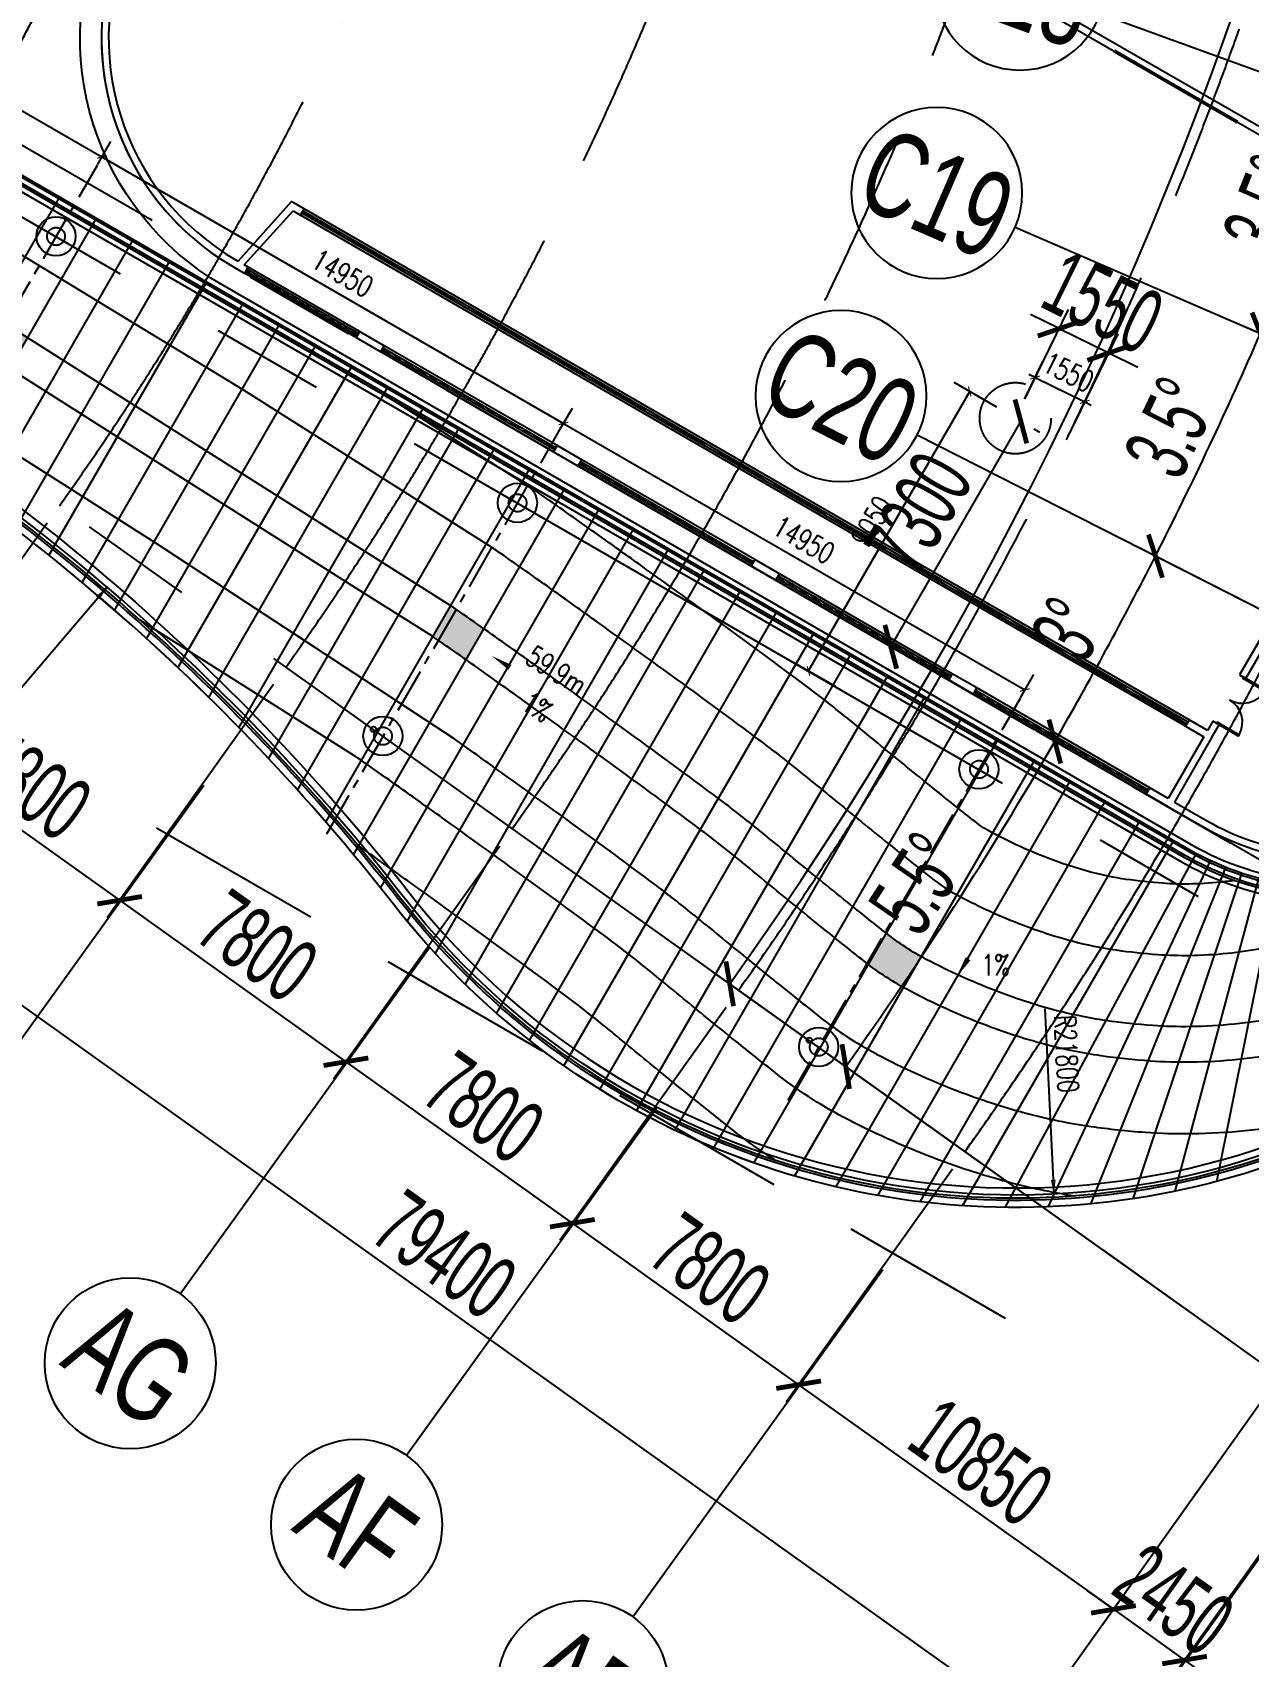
# Model space of a CAD drawing. Extents: x 36903891 to 38126251, y 2073392 to 2924740.
# Drawn here: x 37180331 to 37214450, y 2204471 to 2250024 of the extents above; entities that cross this region are included whole.
import ezdxf
from ezdxf.enums import TextEntityAlignment as Align
from ezdxf.xclip import XClip

# ---------------------------------------------------------------- set-up
doc = ezdxf.new("R2010")
doc.units = 0
doc.header["$LTSCALE"] = 1000
doc.header["$XCLIPFRAME"] = 0
for name, pattern in [('CENTER', [2, 1.25, -0.25, 0.25, -0.25]), ('CENTER2', [28.575, 19.05, -3.175, 3.175, -3.175]), ('DASH', [0.35, 0.25, -0.1]), ('HIDDEN', [0.375, 0.25, -0.125])]:
    doc.linetypes.add(name, pattern=pattern)
doc.layers.get('0').update_dxf_attribs({"color": 8})
doc.layers.get('Defpoints').update_dxf_attribs({"color": 8})
for name, color, linetype in [('#幕墙线-平面', 8, 'Continuous'), ('#标注', 8, 'Continuous'), ('#虚线', 8, 'HIDDEN'), ('#轴线', 8, 'CENTER2'), ('1-WIN-1', 8, 'Continuous'), ('A-AL-E', 8, 'Continuous'), ('A-COLS-PLAN-C', 8, 'DASH'), ('A-DETL-ALUM', 8, 'Continuous'), ('A-DIMS', 8, 'Continuous'), ('A-DIMS-SYMB', 8, 'Continuous'), ('A-FLOR', 8, 'Continuous'), ('A-GRID', 8, 'CENTER'), ('A-NOTE', 8, 'Continuous'), ('A-STRS-HRAL', 8, 'Continuous'), ('DIM', 8, 'Continuous'), ('周边建筑', 8, 'Continuous'), ('建-填充', 8, 'Continuous'), ('水-雨水-压力流-标识', 8, 'Continuous')]:
    doc.layers.add(name, color=color, linetype=linetype)
doc.styles.add('#文字', font='jrs.shx', dxfattribs={"width": 0.7, "bigfont": 'hztxt.shx'})
doc.styles.add('_TCH_DIM', font='SIMPLEX', dxfattribs={"bigfont": 'GBCBIG'})
doc.styles.add('_TCH_DIM_T3', font='SIMPLEX', dxfattribs={"width": 0.705882, "bigfont": 'GBCBIG'})
doc.styles.add('JHZX', font='jrs.shx', dxfattribs={"width": 0.6, "bigfont": 'jhz.shx'})
doc.dimstyles.new('_TCH_ARCH&&200', dxfattribs={"dimtxt": 595, "dimasz": 200, "dimexe": 500, "dimexo": 600, "dimgap": 252.5, "dimtad": 1, "dimdec": 0, "dimzin": 0, "dimdsep": 46, "dimtxsty": '_TCH_DIM_T3', "dimblk": 'ARCHTICK', "dimcen": 0.09, "dimclrt": 4, "dimazin": 2, "dimtfac": 1, "dimtdec": 0, "dimtix": 1, "dimtmove": 2, "dimatfit": 3, "dimfxl": 200, "dimtolj": 1, "dimtzin": 0, "dimarcsym": 0})
doc.dimstyles.new('JZBZ-600', dxfattribs={"dimscale": 600, "dimtxt": 3, "dimasz": 1.5, "dimexe": 1, "dimexo": 1, "dimgap": 0.5, "dimtad": 1, "dimdec": 0, "dimdsep": 46, "dimtxsty": 'JHZX', "dimblk1": 'ARCHTICK', "dimblk2": 'ARCHTICK', "dimsah": 1, "dimcen": 0, "dimclrd": 1, "dimclre": 1, "dimclrt": 2, "dimadec": 1, "dimazin": 2, "dimtfac": 1, "dimtdec": 0, "dimtix": 1, "dimtmove": 0, "dimatfit": 3, "dimfxl": 1, "dimtolj": 1, "dimlwd": -1, "dimlwe": -1, "dimarcsym": 1})

# ---------------------------------------------------------------- blocks, each defined once
blk = doc.blocks.new('_ARCHTICK')
at = {"color": 0, "linetype": 'ByBlock', "const_width": 0.15}
blk.add_lwpolyline([(-0.5, -0.5), (0.5, 0.5)], dxfattribs=at)
blk = doc.blocks.new('*D105')
at = {"layer": '#标注', "transparency": 16777216}
for p, q in [((36873853, 2864816), (36877503, 2871138)), ((36877868, 2870928), (36878023, 2870838)), ((36874218, 2864606), (36874373, 2864516))]:
    blk.add_line(p, q, dxfattribs=at)
at = {"layer": 'Defpoints', "color": 0, "transparency": 16777216}
for p in [(36877348, 2871228), (36877503, 2871138), (36873698, 2864906)]:
    blk.add_point(p, dxfattribs=at)
at = {"layer": '#标注', "transparency": 16777216, "xscale": 900, "yscale": 900, "zscale": 900}
for p, rotation in [((36877503, 2871138), 60.00000000001737), ((36873853, 2864816), 240.0000000000174)]:
    blk.add_blockref('_ARCHTICK', p, dxfattribs=dict(at, rotation=rotation))
at = {"layer": '#标注', "transparency": 16777216, "insert": (36874639, 2868577), "char_height": 1800, "attachment_point": 5, "rotation": 60, "style": 'JHZX'}
blk.add_mtext('\\A1;7300', dxfattribs=at)
blk = doc.blocks.new('*D106')
at = {"layer": '#标注', "transparency": 16777216}
for p, q in [((36877612, 2871767), (36878844, 2874279)), ((36878580, 2873740), (36877772, 2874136)), ((36878580, 2873740), (36879972, 2873058)), ((36879004, 2871084), (36880236, 2873597)), ((36879972, 2873058), (36880780, 2872662))]:
    blk.add_line(p, q, dxfattribs=at)
at = {"layer": 'Defpoints', "color": 0, "transparency": 16777216}
for p in [(36879972, 2873058), (36877348, 2871228), (36878740, 2870546)]:
    blk.add_point(p, dxfattribs=at)
at = {"layer": '#标注', "transparency": 16777216, "xscale": 900, "yscale": 900, "zscale": 900}
for p, rotation in [((36878580, 2873740), 333.8847315095654), ((36879972, 2873058), 153.8847315095654)]:
    blk.add_blockref('_ARCHTICK', p, dxfattribs=dict(at, rotation=rotation))
at = {"layer": '#标注', "transparency": 16777216, "insert": (36879804, 2874477), "char_height": 1800, "attachment_point": 5, "rotation": 333.8847, "style": 'JHZX'}
blk.add_mtext('\\A1;1550', dxfattribs=at)
blk = doc.blocks.new('*D108')
at = {"layer": '#标注', "transparency": 16777216}
for p, q in [((36886411, 2842445), (36881747, 2835907)), ((36893249, 2837567), (36888586, 2831029)), ((36882095, 2836395), (36888934, 2831517))]:
    blk.add_line(p, q, dxfattribs=at)
at = {"layer": 'Defpoints', "color": 0, "transparency": 16777216}
for p in [(36886759, 2842934), (36893598, 2838056), (36888934, 2831517)]:
    blk.add_point(p, dxfattribs=at)
at = {"layer": '#标注', "transparency": 16777216, "xscale": 900, "yscale": 900, "zscale": 900}
for p, rotation in [((36882095, 2836395), 144.5000000000023), ((36888934, 2831517), 324.5000000000023)]:
    blk.add_blockref('_ARCHTICK', p, dxfattribs=dict(at, rotation=rotation))
at = {"layer": '#标注', "transparency": 16777216, "insert": (36886211, 2834933), "char_height": 1800, "attachment_point": 5, "rotation": 324.5, "style": 'JHZX'}
blk.add_mtext('\\A1;8400', dxfattribs=at)
blk = doc.blocks.new('*D109')
at = {"layer": '#标注', "transparency": 16777216}
for p, q in [((36888761, 2856209), (36877936, 2862459)), ((36882278, 2846131), (36872102, 2853390))]:
    blk.add_line(p, q, dxfattribs=at)
blk.add_arc((36780603, 2918661), 112993, 324.49751, 329.99686, dxfattribs=at)
at = {"layer": 'Defpoints', "color": 0, "transparency": 16777216}
for p in [(36780603, 2918661), (36874642, 2856018), (36889281, 2855909), (36882766, 2845783)]:
    blk.add_point(p, dxfattribs=at)
at = {"layer": '#标注', "transparency": 16777216, "xscale": 900, "yscale": 900, "zscale": 900}
for p, rotation in [((36878456, 2862159), 59.99686360392685), ((36872590, 2853042), 234.497513913672)]:
    blk.add_blockref('_ARCHTICK', p, dxfattribs=dict(at, rotation=rotation))
at = {"layer": '#标注', "transparency": 16777216, "insert": (36874623, 2858179), "char_height": 1800, "attachment_point": 5, "rotation": 57.2472, "style": 'JHZX'}
blk.add_mtext('\\A1;5.5°', dxfattribs=at)
blk = doc.blocks.new('*D110')
at = {"layer": '#标注', "transparency": 16777216}
for p, q in [((36891882, 2861956), (36880745, 2867632)), ((36888761, 2856209), (36877936, 2862459))]:
    blk.add_line(p, q, dxfattribs=at)
blk.add_arc((36780603, 2918661), 112993, 329.99686, 332.99763, dxfattribs=at)
at = {"layer": 'Defpoints', "color": 0, "transparency": 16777216}
for p in [(36780603, 2918661), (36879427, 2863876), (36892417, 2861684), (36889281, 2855909)]:
    blk.add_point(p, dxfattribs=at)
at = {"layer": '#标注', "transparency": 16777216, "xscale": 900, "yscale": 900, "zscale": 900}
for p, rotation in [((36881279, 2867359), 62.99762942728093), ((36878456, 2862159), 239.9968636039249)]:
    blk.add_blockref('_ARCHTICK', p, dxfattribs=dict(at, rotation=rotation))
at = {"layer": '#标注', "transparency": 16777216, "insert": (36878847, 2865314), "char_height": 1800, "attachment_point": 5, "rotation": 61.4972, "style": 'JHZX'}
blk.add_mtext('\\A1;3°', dxfattribs=at)
blk = doc.blocks.new('*D111')
at = {"layer": '#标注', "transparency": 16777216}
for p, q in [((36895136, 2868856), (36883673, 2873841)), ((36891882, 2861956), (36880745, 2867632))]:
    blk.add_line(p, q, dxfattribs=at)
blk.add_arc((36780603, 2918661), 112993, 332.99763, 336.49769, dxfattribs=at)
at = {"layer": 'Defpoints', "color": 0, "transparency": 16777216}
for p in [(36780603, 2918661), (36882303, 2869420), (36895686, 2868616), (36892417, 2861684)]:
    blk.add_point(p, dxfattribs=at)
at = {"layer": '#标注', "transparency": 16777216, "xscale": 900, "yscale": 900, "zscale": 900}
for p, rotation in [((36884223, 2873601), 66.49769231379123), ((36881279, 2867359), 242.9976294272796)]:
    blk.add_blockref('_ARCHTICK', p, dxfattribs=dict(at, rotation=rotation))
at = {"layer": '#标注', "transparency": 16777216, "insert": (36881714, 2870970), "char_height": 1800, "attachment_point": 5, "rotation": 64.7477, "style": 'JHZX'}
blk.add_mtext('\\A1;3.5°', dxfattribs=at)
blk = doc.blocks.new('*D112')
at = {"layer": '#标注', "transparency": 16777216}
for p, q in [((36897963, 2875941), (36886217, 2880217)), ((36895136, 2868856), (36883673, 2873841))]:
    blk.add_line(p, q, dxfattribs=at)
blk.add_arc((36780603, 2918661), 112993, 336.49769, 339.99776, dxfattribs=at)
at = {"layer": 'Defpoints', "color": 0, "transparency": 16777216}
for p in [(36780603, 2918661), (36885119, 2875720), (36898527, 2875736), (36895686, 2868616)]:
    blk.add_point(p, dxfattribs=at)
at = {"layer": '#标注', "transparency": 16777216, "xscale": 900, "yscale": 900, "zscale": 900}
for p, rotation in [((36886781, 2880011), 69.99776380941576), ((36884223, 2873601), 246.49769231381)]:
    blk.add_blockref('_ARCHTICK', p, dxfattribs=dict(at, rotation=rotation))
at = {"layer": '#标注', "transparency": 16777216, "insert": (36884437, 2877231), "char_height": 1800, "attachment_point": 5, "rotation": 68.2477, "style": 'JHZX'}
blk.add_mtext('\\A1;3.5°', dxfattribs=at)
blk = doc.blocks.new('*D213')
at = {"layer": '#标注', "transparency": 16777216}
for p, q in [((36834959, 2879145), (36827972, 2869351)), ((36828320, 2869839), (36892961, 2823731)), ((36899599, 2833038), (36892613, 2823243))]:
    blk.add_line(p, q, dxfattribs=at)
at = {"layer": 'Defpoints', "color": 0, "transparency": 16777216}
for p in [(36835307, 2879634), (36899948, 2833526), (36892961, 2823731)]:
    blk.add_point(p, dxfattribs=at)
at = {"layer": '#标注', "transparency": 16777216, "xscale": 900, "yscale": 900, "zscale": 900}
for p, rotation in [((36828320, 2869839), 144.5), ((36892961, 2823731), 324.4999999999999)]:
    blk.add_blockref('_ARCHTICK', p, dxfattribs=dict(at, rotation=rotation))
at = {"layer": '#标注', "transparency": 16777216, "insert": (36861338, 2847762), "char_height": 1800, "attachment_point": 5, "rotation": 324.5, "style": 'JHZX'}
blk.add_mtext('\\A1;79400', dxfattribs=at)
blk = doc.blocks.new('*D157')
at = {"layer": '#标注', "transparency": 16777216}
for p, q in [((36884416, 2843868), (36879752, 2837329)), ((36886411, 2842445), (36881747, 2835907)), ((36880101, 2837818), (36879368, 2838340)), ((36880101, 2837818), (36882095, 2836395)), ((36882095, 2836395), (36882828, 2835872))]:
    blk.add_line(p, q, dxfattribs=at)
at = {"layer": 'Defpoints', "color": 0, "transparency": 16777216}
for p in [(36884765, 2844356), (36886759, 2842934), (36882095, 2836395)]:
    blk.add_point(p, dxfattribs=at)
at = {"layer": '#标注', "transparency": 16777216, "xscale": 900, "yscale": 900, "zscale": 900}
for p, rotation in [((36880101, 2837818), 324.4999999999895), ((36882095, 2836395), 144.4999999999895)]:
    blk.add_blockref('_ARCHTICK', p, dxfattribs=dict(at, rotation=rotation))
at = {"layer": '#标注', "transparency": 16777216, "insert": (36881795, 2838083), "char_height": 1800, "attachment_point": 5, "rotation": 324.5, "style": 'JHZX'}
blk.add_mtext('\\A1;2450', dxfattribs=at)
blk = doc.blocks.new('*D158')
at = {"layer": '#标注', "transparency": 16777216}
for p, q in [((36875583, 2850168), (36870919, 2843630)), ((36871268, 2844118), (36880101, 2837818)), ((36884416, 2843868), (36879752, 2837329))]:
    blk.add_line(p, q, dxfattribs=at)
at = {"layer": 'Defpoints', "color": 0, "transparency": 16777216}
for p in [(36875931, 2850657), (36884765, 2844356), (36880101, 2837818)]:
    blk.add_point(p, dxfattribs=at)
at = {"layer": '#标注', "transparency": 16777216, "xscale": 900, "yscale": 900, "zscale": 900}
for p, rotation in [((36871268, 2844118), 144.5000000000014), ((36880101, 2837818), 324.5000000000014)]:
    blk.add_blockref('_ARCHTICK', p, dxfattribs=dict(at, rotation=rotation))
at = {"layer": '#标注', "transparency": 16777216, "insert": (36876381, 2841945), "char_height": 1800, "attachment_point": 5, "rotation": 324.5, "style": 'JHZX'}
blk.add_mtext('\\A1;10850', dxfattribs=at)
blk = doc.blocks.new('*D159')
at = {"layer": '#标注', "transparency": 16777216}
for p, q in [((36869233, 2854698), (36864569, 2848159)), ((36875583, 2850168), (36870919, 2843630)), ((36864918, 2848648), (36871268, 2844118))]:
    blk.add_line(p, q, dxfattribs=at)
at = {"layer": 'Defpoints', "color": 0, "transparency": 16777216}
for p in [(36869581, 2855186), (36875931, 2850657), (36871268, 2844118)]:
    blk.add_point(p, dxfattribs=at)
at = {"layer": '#标注', "transparency": 16777216, "xscale": 900, "yscale": 900, "zscale": 900}
for p, rotation in [((36864918, 2848648), 144.5000000000036), ((36871268, 2844118), 324.5000000000036)]:
    blk.add_blockref('_ARCHTICK', p, dxfattribs=dict(at, rotation=rotation))
at = {"layer": '#标注', "transparency": 16777216, "insert": (36868789, 2847360), "char_height": 1800, "attachment_point": 5, "rotation": 324.5, "style": 'JHZX'}
blk.add_mtext('\\A1;7800', dxfattribs=at)
blk = doc.blocks.new('*D160')
at = {"layer": '#标注', "transparency": 16777216}
for p, q in [((36862883, 2859227), (36858219, 2852689)), ((36869233, 2854698), (36864569, 2848159)), ((36858567, 2853177), (36864918, 2848648))]:
    blk.add_line(p, q, dxfattribs=at)
at = {"layer": 'Defpoints', "color": 0, "transparency": 16777216}
for p in [(36863231, 2859716), (36869581, 2855186), (36864918, 2848648)]:
    blk.add_point(p, dxfattribs=at)
at = {"layer": '#标注', "transparency": 16777216, "xscale": 900, "yscale": 900, "zscale": 900}
for p, rotation in [((36858567, 2853177), 144.5000000000003), ((36864918, 2848648), 324.5000000000003)]:
    blk.add_blockref('_ARCHTICK', p, dxfattribs=dict(at, rotation=rotation))
at = {"layer": '#标注', "transparency": 16777216, "insert": (36862439, 2851890), "char_height": 1800, "attachment_point": 5, "rotation": 324.5, "style": 'JHZX'}
blk.add_mtext('\\A1;7800', dxfattribs=at)
blk = doc.blocks.new('*D161')
at = {"layer": '#标注', "transparency": 16777216}
for p, q in [((36856533, 2863757), (36851869, 2857218)), ((36862883, 2859227), (36858219, 2852689)), ((36852217, 2857707), (36858567, 2853177))]:
    blk.add_line(p, q, dxfattribs=at)
at = {"layer": 'Defpoints', "color": 0, "transparency": 16777216}
for p in [(36856881, 2864245), (36863231, 2859716), (36858567, 2853177)]:
    blk.add_point(p, dxfattribs=at)
at = {"layer": '#标注', "transparency": 16777216, "xscale": 900, "yscale": 900, "zscale": 900}
for p, rotation in [((36852217, 2857707), 144.5000000000036), ((36858567, 2853177), 324.5000000000036)]:
    blk.add_blockref('_ARCHTICK', p, dxfattribs=dict(at, rotation=rotation))
at = {"layer": '#标注', "transparency": 16777216, "insert": (36856089, 2856419), "char_height": 1800, "attachment_point": 5, "rotation": 324.5, "style": 'JHZX'}
blk.add_mtext('\\A1;7800', dxfattribs=at)
blk = doc.blocks.new('*D162')
at = {"layer": '#标注', "transparency": 16777216}
for p, q in [((36850183, 2868286), (36845519, 2861748)), ((36856533, 2863757), (36851869, 2857218)), ((36845867, 2862236), (36852217, 2857707))]:
    blk.add_line(p, q, dxfattribs=at)
at = {"layer": 'Defpoints', "color": 0, "transparency": 16777216}
for p in [(36850531, 2868775), (36856881, 2864245), (36852217, 2857707)]:
    blk.add_point(p, dxfattribs=at)
at = {"layer": '#标注', "transparency": 16777216, "xscale": 900, "yscale": 900, "zscale": 900}
for p, rotation in [((36845867, 2862236), 144.4999999999964), ((36852217, 2857707), 324.4999999999964)]:
    blk.add_blockref('_ARCHTICK', p, dxfattribs=dict(at, rotation=rotation))
at = {"layer": '#标注', "transparency": 16777216, "insert": (36849739, 2860949), "char_height": 1800, "attachment_point": 5, "rotation": 324.5, "style": 'JHZX'}
blk.add_mtext('\\A1;7800', dxfattribs=at)
blk = doc.blocks.new('*D163')
at = {"layer": '#标注', "transparency": 16777216}
for p, q in [((36843833, 2872816), (36839169, 2866277)), ((36850183, 2868286), (36845519, 2861748)), ((36839517, 2866766), (36845867, 2862236))]:
    blk.add_line(p, q, dxfattribs=at)
at = {"layer": 'Defpoints', "color": 0, "transparency": 16777216}
for p in [(36844181, 2873304), (36850531, 2868775), (36845867, 2862236)]:
    blk.add_point(p, dxfattribs=at)
at = {"layer": '#标注', "transparency": 16777216, "xscale": 900, "yscale": 900, "zscale": 900}
for p, rotation in [((36839517, 2866766), 144.4999999999908), ((36845867, 2862236), 324.4999999999908)]:
    blk.add_blockref('_ARCHTICK', p, dxfattribs=dict(at, rotation=rotation))
at = {"layer": '#标注', "transparency": 16777216, "insert": (36843389, 2865478), "char_height": 1800, "attachment_point": 5, "rotation": 324.5, "style": 'JHZX'}
blk.add_mtext('\\A1;7800', dxfattribs=at)
blk = doc.blocks.new('*D200')
at = {"layer": '#标注', "transparency": 16777216}
for p, q in [((36874862, 3000599), (36862409, 2989774)), ((36882278, 2846131), (36868846, 2855713))]:
    blk.add_line(p, q, dxfattribs=at)
blk.add_arc((36780603, 2918661), 108993, 324.49751, 41, dxfattribs=at)
at = {"layer": 'Defpoints', "color": 0, "transparency": 16777216}
for p in [(36875315, 3000993), (36780603, 2918661), (36887941, 2899732), (36882766, 2845783)]:
    blk.add_point(p, dxfattribs=at)
at = {"layer": '#标注', "transparency": 16777216, "xscale": 900, "yscale": 900, "zscale": 900}
for p, rotation in [((36862862, 2990168), 130.9999999999905), ((36869334, 2855365), 234.4975139136623)]:
    blk.add_blockref('_ARCHTICK', p, dxfattribs=dict(at, rotation=rotation))
at = {"layer": '#标注', "transparency": 16777216, "insert": (36890670, 2923946), "char_height": 1800, "attachment_point": 5, "rotation": 272.7488, "style": 'JHZX'}
blk.add_mtext('\\A1;76.5°', dxfattribs=at)
blk = doc.blocks.new('*U49')
blk.add_line((20, 0), (0, 0))
blk.add_circle((24, 0), 4)
at = {"style": 'JHZX', "width": 0.75}
blk.add_attdef('AXES', text='', height=4, dxfattribs=at).set_placement((24, 0), align=Align.MIDDLE_CENTER)
blk = doc.blocks.new('*U51')
blk.add_line((0, -20), (0, 0))
blk.add_circle((0, -24), 4)
at = {"style": 'JHZX', "width": 0.75}
blk.add_attdef('AXES', text='', height=4, dxfattribs=at).set_placement((0, -24), align=Align.MIDDLE_CENTER)
blk = doc.blocks.new('DOTE-11')
at = {"layer": '#虚线', "ltscale": 20}
blk.add_line((36853249, 2859738), (36877865, 2845526), dxfattribs=at)
blk.add_circle((36877348, 2871228), 1000, dxfattribs=at)
for radius, end in [(117100, 50.90588), (109300, 50.72062), (101500, 50.50684), (93700, 50.25742), (85900, 49.96262), (78100, 49.60882)]:
    blk.add_arc((36780599, 2918657), radius, 330, end, dxfattribs=at)
at = {"layer": '#轴线'}
for p, q in [((36836630, 2886307), (36907558, 2845357)), ((36835735, 2884803), (36890521, 2853173)), ((36833272, 2881086), (36899948, 2833526))]:
    blk.add_line(p, q, dxfattribs=at)
for radius, end in [(146600, 183.99981), (138800, 210.18842), (130400, 210.32938), (127950, 210.37401), (76200, 56.5), (85900, 330), (93700, 330), (101500, 330), (109300, 330), (117100, 330)]:
    blk.add_arc((36780599, 2918657), radius, 324.5, end, dxfattribs=at)
at = {"layer": 'A-GRID'}
for p, q in [((36845083, 2867048), (36851595, 2878327)), ((36858030, 2859573), (36864542, 2870852)), ((36870977, 2852098), (36877489, 2863377))]:
    blk.add_line(p, q, dxfattribs=at)
blk = doc.blocks.new('A$C80b62fe7')
at = {"layer": '#幕墙线-平面'}
for points in [[(218647, 190065), (201594, 189917, 0.411972), (200691, 189006, -0.114715), (187457, 131803, -0.553584), (150555, 127958, 0.096237), (133308, 142947), (122272, 149319)], [(218649, 189805), (201596, 189657, 0.411972), (200951, 189006, -0.114715), (187690, 131688, -0.553584), (150350, 127798, 0.096237), (133178, 142722), (122142, 149093)], [(195085, 164469, -0.066753), (184274, 132652, -0.432715), (172536, 129109), (133941, 151392, -0.334394), (130023, 162148, -0.334394)], [(194830, 164519, -0.066753), (184041, 132768, -0.432715), (172666, 129334), (134077, 151613, -0.33419), (130272, 162072)], [(175136, 124605, -0.022222), (173952, 124433, -0.021533), (172720, 124362, -0.021442), (171657, 124393, -0.017327), (170348, 124533, -0.030191), (168875, 124834, -0.026605), (167254, 125363, -0.029083), (165303, 126249, -0.046671), (164182, 126980, -0.001278), (163090, 127852, -0.001771), (162306, 128486, -0.001424), (160987, 129565, 0.003345), (160424, 130023, 0.008984), (159339, 130861, 0.003616), (156592, 132875, 0.000661), (154901, 134092, 0.001028), (153811, 134871, 0.001862), (152217, 135997, 0.011745), (151960, 136168), (150029, 137389), (144108, 141135), (139074, 144321)], [(175323, 123623, -0.022222), (174052, 123438, -0.021533), (172734, 123363, -0.021442), (171585, 123396, -0.017327), (170207, 123543, -0.030191), (168616, 123868, -0.026605), (166894, 124430, -0.029083), (164837, 125364, -0.046671), (163561, 126197, -0.001278), (162464, 127072, -0.001771), (161675, 127710, -0.001424), (160352, 128794, 0.003345), (159799, 129243, 0.008984), (158742, 130059, 0.003616), (156007, 132064, 0.000661), (154318, 133279, 0.001028), (153231, 134057, 0.001862), (151643, 135178, 0.011745), (151425, 135323), (149495, 136544), (143573, 140290), (138539, 143475)], [(173946, 128460, -0.010455), (173553, 128413, -0.021533), (172665, 128362, -0.021442), (171944, 128383, -0.017327), (170911, 128493, -0.030191), (169911, 128698, -0.026605), (168694, 129095, -0.029083), (167166, 129789, -0.046671), (166670, 130112, -0.001278), (165594, 130971, -0.001771), (164832, 131587, -0.001424), (163531, 132653, 0.003345), (162926, 133144, 0.008984), (161727, 134070, 0.003616), (158934, 136118, 0.000661), (157234, 137341, 0.001028), (156130, 138130, 0.001862), (154512, 139273, 0.011745), (154098, 139548), (152168, 140770), (150379, 141902)], [(169456, 119611, -0.027468), (167581, 120005, -0.026605), (165454, 120698, -0.029083), (162973, 121825, -0.046671), (161073, 123064, -0.001278), (159961, 123952, -0.001771), (159149, 124608, -0.001424), (157808, 125706, 0.003345), (157297, 126122, 0.008984), (156354, 126850, 0.003616), (153666, 128820, 0.000661), (151985, 130030, 0.001028), (150911, 130798, 0.001862), (149348, 131901, 0.011745), (149287, 131943), (147356, 133164), (143228, 135776)], [(161096, 120600, -0.027401), (159829, 121498, -0.001278), (158709, 122392, -0.001771), (157886, 123057, -0.001424), (156537, 124162, 0.003345), (156046, 124561, 0.008984), (155161, 125245, 0.003616), (152495, 127199, 0.000661), (150819, 128405, 0.001028), (149752, 129168, 0.000494), (149341, 129460)]]:
    blk.add_lwpolyline(points, format="xyb", dxfattribs=at)
for points in [[(153029, 137858), (146132, 142221), (134080, 149554)], [(152071, 132427), (143689, 137922), (135654, 143024), (128493, 147669)]]:
    blk.add_lwpolyline(points, dxfattribs=at)
for centre, radius, start, end in [((71052, 188867), 128529, 333.50225, 195.7758), ((71052, 188867), 127529, 333.53985, 195.7884), ((148440, 130605), 8583, 54.9883, 57.6801), ((1942, -78526), 263921, 54.56163, 54.98833), ((-35291, -130843), 328134, 54.32609, 54.56163), ((-304445, -505772), 789670, 54.174529, 54.326091), ((18752, -58067), 237497, 53.34586, 54.17453), ((-35291, -130843), 323134, 54.32609, 54.56163), ((136563, 100252), 40153, 51.287, 53.3459), ((-304445, -505772), 784670, 54.174529, 54.326091), ((126503, 87702), 56238, 50.5205, 51.287), ((351210, 360492), 297185, 230.52049, 230.84685), ((18752, -58067), 232497, 53.34586, 54.17453), ((252229, 238927), 140420, 230.84685, 231.25265), ((334142, 340997), 271294, 231.25265, 231.54559), ((168647, 132602), 5179, 231.5456, 242.234), ((136563, 100252), 35153, 51.287, 53.3459), ((173892, 142564), 16438, 242.234, 248.8974), ((126503, 87702), 51238, 50.5205, 51.287), ((351210, 360492), 302185, 230.52049, 230.84685), ((173028, 140324), 14037, 248.8974, 254.9934), ((172101, 136868), 10459, 254.9934, 261.9106), ((173021, 143343), 16999, 261.9106, 265.8813), ((172548, 136772), 10411, 265.8813, 270.7947), ((172522, 138694), 12333, 270.7947, 275.7289), ((172609, 137824), 11458, 275.7289, 280.821), ((252229, 238927), 145420, 230.84685, 231.25265), ((334142, 340997), 276294, 231.25265, 231.54559), ((168647, 132602), 10179, 231.5456, 242.234), ((173892, 142564), 21438, 242.234, 248.8974), ((173028, 140324), 19037, 248.8974, 254.9934), ((172101, 136868), 15459, 254.9934, 261.9106), ((172609, 137824), 16458, 275.7289, 280.821), ((173021, 143343), 21999, 261.9106, 265.8813), ((172548, 136772), 15411, 265.8813, 270.7947), ((172522, 138694), 17333, 270.7947, 275.7289)]:
    blk.add_arc(centre, radius, start, end, dxfattribs=at)
blk = doc.blocks.new('DASWQE')
at = {"layer": '#幕墙线-平面', "ltscale": 10}
for points in [[(65780, -48435), (69932, -41242)], [(66766, -49118), (70968, -41840)], [(67738, -49821), (72002, -42436)], [(68696, -50544), (73033, -43032)], [(69640, -51285), (74062, -43626)], [(70568, -52046), (75087, -44218)], [(71481, -52825), (76109, -44808)], [(72377, -53622), (77127, -45395)], [(73258, -54437), (78141, -45981)], [(74122, -55270), (79149, -46563)], [(74969, -56120), (80153, -47142)], [(75799, -56987), (81150, -47718)], [(76611, -57870), (82142, -48291)], [(77406, -58769), (83127, -48860)], [(78182, -59685), (84106, -49424)], [(78939, -60615), (85077, -49985)], [(79687, -61554), (86044, -50544)], [(80477, -62457), (87027, -51111)], [(81315, -63316), (88028, -51689)], [(82198, -64128), (89042, -52274)], [(83123, -64892), (90066, -52866)], [(84089, -65604), (91099, -53462)], [(85092, -66263), (92136, -54061)], [(86129, -66867), (93176, -54661)], [(87197, -67413), (94213, -55260)], [(88293, -67901), (95247, -55857)], [(89414, -68329), (96273, -56449)], [(90556, -68696), (97288, -57035)], [(91717, -69000), (98291, -57614)], [(92892, -69241), (99276, -58183)], [(94079, -69418), (100243, -58741)], [(95274, -69530), (101188, -59287)], [(96473, -69577), (101823, -59650)], [(97672, -69560), (102228, -59853)], [(98869, -69478), (102656, -60039)], [(100060, -69330), (103108, -60205)], [(101241, -69119), (103585, -60349)], [(102409, -68844), (104088, -60466)]]:
    blk.add_lwpolyline(points, dxfattribs=at)
at = {"layer": 'DIM', "ltscale": 10}
blk.add_blockref('A$C80b62fe7', (-71047, -188863), dxfattribs=at)
blk = doc.blocks.new('雨水立管')
blk.add_circle((0, 0), 50)
blk = doc.blocks.new('雨水')
at = {"layer": '水-雨水-压力流-标识', "xscale": 1.5, "yscale": 1.5, "zscale": 1.5}
for p in [(35726713, 2862492), (35738940, 2853770)]:
    blk.add_blockref('雨水立管', p, dxfattribs=at)
blk = doc.blocks.new('800柱子')
at = {"layer": 'A-DETL-ALUM', "ltscale": 0.3}
blk.add_circle((35572079, 2737405), 550, dxfattribs=at)
blk = doc.blocks.new('$WINLIB2D$00000039')
for points in [[(-0.5, 0.5), (-0.5, -0.5)], [(0.5, 0.5), (-0.5, 0.5)], [(0.5, -0.5), (0.5, 0.5)], [(-0.5, 0.1667), (0.5, 0.1667)], [(-0.3839, -0.1667), (-0.448, 0.1667)], [(-0.3159, -0.1667), (-0.38, 0.1667)], [(-0.2479, -0.1667), (-0.312, 0.1667)], [(-0.1799, -0.1667), (-0.244, 0.1667)], [(-0.1119, -0.1667), (-0.176, 0.1667)], [(-0.0439, -0.1667), (-0.108, 0.1667)], [(0.0241, -0.1667), (-0.04, 0.1667)], [(0.0921, -0.1667), (0.028, 0.1667)], [(0.16, -0.1667), (0.0959, 0.1667)], [(0.228, -0.1667), (0.1639, 0.1667)], [(0.296, -0.1667), (0.2319, 0.1667)], [(0.364, -0.1667), (0.2999, 0.1667)], [(0.432, -0.1667), (0.3679, 0.1667)], [(0.5, -0.1667), (0.4359, 0.1667)], [(-0.4519, -0.1667), (-0.5, 0.0836)], [(-0.5, -0.1667), (0.5, -0.1667)], [(0.5, -0.5), (-0.5, -0.5)]]:
    blk.add_lwpolyline(points)
blk = doc.blocks.new('$DorLib2D$00000002')
at = {"layer": '1-WIN-1'}
for p, q in [((-0.5, 0), (-0.5, 0.4875)), ((-0.475, 0.4875), (-0.5, 0.4875)), ((-0.475, 0), (-0.475, 0.4875)), ((0.475, 0), (0.475, 0.4875)), ((0.475, 0.4875), (0.5, 0.4875)), ((0.5, 0), (0.5, 0.4875)), ((-0.5, 0), (-0.475, 0)), ((0.5, 0), (0.475, 0))]:
    blk.add_line(p, q, dxfattribs=at)
for centre, start, end in [((-0.4875, 0), 0, 88.53072), ((0.4875, 0), 91.46928, 180)]:
    blk.add_arc(centre, 0.4875, start, end, dxfattribs=at)
blk = doc.blocks.new('123')
at = {"layer": '周边建筑'}
for p, q in [((34987736, 2911412), (35009560, 2934816)), ((34987882, 2911276), (35009706, 2934679)), ((35019777, 2925836), (35010418, 2934563)), ((35010282, 2934416), (35019640, 2925689)), ((35019640, 2925689), (35019777, 2925836)), ((35020874, 2924813), (35020737, 2924666)), ((35020737, 2924666), (35020959, 2924459)), ((35021169, 2924537), (35020874, 2924813)), ((35021169, 2924537), (35022705, 2923105)), ((35020959, 2924459), (35020550, 2924021)), ((35020697, 2923884), (35021106, 2924323)), ((35021106, 2924323), (35022568, 2922959)), ((35020550, 2924021), (35020697, 2923884)), ((35022705, 2923105), (35023394, 2923844)), ((35022783, 2922896), (35023540, 2923707)), ((35022568, 2922959), (35022159, 2922520)), ((35022306, 2922384), (35022783, 2922896)), ((35022159, 2922520), (35022306, 2922384)), ((35018340, 2918424), (35017794, 2917839)), ((35017941, 2917703), (35018486, 2918288)), ((35018486, 2918288), (35018340, 2918424)), ((35017794, 2917839), (35017941, 2917703)), ((35013975, 2913744), (35013430, 2913159)), ((35013576, 2913022), (35014121, 2913607)), ((35014121, 2913607), (35013975, 2913744)), ((35013430, 2913159), (35013576, 2913022)), ((35009610, 2909063), (35009065, 2908478)), ((35009757, 2908927), (35009610, 2909063)), ((35009211, 2908342), (35009757, 2908927)), ((35009065, 2908478), (35009211, 2908342)), ((35005246, 2904382), (35004700, 2903797)), ((35004846, 2903661), (35005392, 2904246)), ((35005392, 2904246), (35005246, 2904382)), ((35004700, 2903797), (35004846, 2903661)), ((35000999, 2903054), (35000723, 2902758)), ((35002013, 2900916), (35000723, 2902758)), ((35000979, 2902740), (35001145, 2902918)), ((35002152, 2901065), (35000979, 2902740)), ((35001145, 2902918), (35000999, 2903054)), ((35001990, 2900891), (35002013, 2900916)), ((35002136, 2900754), (35002214, 2900839)), ((35002241, 2901160), (35002152, 2901065)), ((35002214, 2900839), (35002387, 2901024)), ((35002387, 2901024), (35002241, 2901160))]:
    blk.add_line(p, q, dxfattribs=at)
blk.add_lwpolyline([(34994768, 2952551, -0.066668), (35023206, 2934936, -0.432715), (35023979, 2923298), (35002575, 2900345, -0.3894), (34991787, 2899506, 0.164544), (34944222, 2916271)], format="xyb", dxfattribs=at)
at = {"layer": '周边建筑', "const_width": 100}
blk.add_lwpolyline([(35004523, 2929121), (35001795, 2926196)], dxfattribs=at)
at = {"layer": '周边建筑'}
for centre, radius, start, end in [((35018128, 2928754), 7200, 317, 50.5955), ((35018128, 2928754), 7400, 317, 50.5955), ((34996724, 2905801), 7200, 231.8963, 317), ((34996724, 2905801), 7400, 231.8963, 317), ((34996724, 2905801), 7400, 244.3204, 305.3328)]:
    blk.add_arc(centre, radius, start, end, dxfattribs=at)
for name, p, xscale, yscale, zscale, rotation in [('$DorLib2D$00000002', (35020257, 2925251), 1500, 1500, 200, 317.000000000153), ('$WINLIB2D$00000039', (35010848, 2913469), 28668.06737196897, 200, 28668.06737196897, 47.00000000000413), ('$WINLIB2D$00000039', (35020323, 2920404), 5600.101770677415, 200, 5600.101770677415, 47.0000000000034), ('$WINLIB2D$00000039', (35015958, 2915723), 5600.101770677417, 200.0000000000001, 5600.101770677417, 47.00000000000387), ('$WINLIB2D$00000039', (35011593, 2911043), 5600.101770677417, 200.0000000000001, 5600.101770677417, 47.00000000000366), ('$WINLIB2D$00000039', (35007228, 2906362), 5600.101770677416, 200, 5600.101770677416, 47.00000000000457), ('$WINLIB2D$00000039', (35003543, 2902411), 3606.300964139128, 200, 3606.300964139128, 47.00000000000502)]:
    blk.add_blockref(name, p, dxfattribs=dict(at, xscale=xscale, yscale=yscale, zscale=zscale, rotation=rotation))
blk = doc.blocks.new('_YZHK')
blk.add_circle((0, 0), 0.5)
blk = doc.blocks.new('ASDFASD')
at = {"layer": 'A-COLS-PLAN-C', "ltscale": 0.3, "xscale": 500, "yscale": 500, "zscale": 500}
for p in [(35717808, 2876317), (35730756, 2868842), (35726980, 2862302), (35743703, 2861367), (35739207, 2853580)]:
    blk.add_blockref('_YZHK', p, dxfattribs=at)
blk = doc.blocks.new('*D399')
at = {"layer": 'A-DIMS', "lineweight": -2, "transparency": 16777216}
for p, q in [((39390607, 1942696), (39389413, 1943386)), ((39385321, 1935298), (39389846, 1943136)), ((39386082, 1934858), (39384888, 1935548))]:
    blk.add_line(p, q, dxfattribs=at)
at = {"layer": 'Defpoints', "color": 0, "transparency": 16777216}
for p in [(39389846, 1943136), (39391127, 1942396), (39386602, 1934558)]:
    blk.add_point(p, dxfattribs=at)
at = {"layer": 'A-DIMS', "lineweight": -2, "transparency": 16777216, "xscale": 200, "yscale": 200, "zscale": 200}
for p, rotation in [((39389846, 1943136), 60.00000000001263), ((39385321, 1935298), 240.0000000000126)]:
    blk.add_blockref('_ARCHTICK', p, dxfattribs=dict(at, rotation=rotation))
at = {"layer": 'A-DIMS', "transparency": 16777216, "insert": (39387107, 1939492), "char_height": 595, "attachment_point": 5, "rotation": 60, "style": '_TCH_DIM_T3'}
blk.add_mtext('\\A1;9050', dxfattribs=at)
blk = doc.blocks.new('*D400')
at = {"layer": 'A-DIMS', "lineweight": -2, "transparency": 16777216}
for p, q in [((39391391, 1942935), (39391901, 1943975)), ((39391681, 1943526), (39391501, 1943614)), ((39391681, 1943526), (39393073, 1942844)), ((39392783, 1942252), (39393293, 1943292)), ((39393073, 1942844), (39393252, 1942755))]:
    blk.add_line(p, q, dxfattribs=at)
at = {"layer": 'Defpoints', "color": 0, "transparency": 16777216}
for p in [(39391127, 1942396), (39393073, 1942844), (39392519, 1941714)]:
    blk.add_point(p, dxfattribs=at)
at = {"layer": 'A-DIMS', "lineweight": -2, "transparency": 16777216, "xscale": 200, "yscale": 200, "zscale": 200}
for p, rotation in [((39391681, 1943526), 333.8847315095422), ((39393073, 1942844), 153.8847315095422)]:
    blk.add_blockref('_ARCHTICK', p, dxfattribs=dict(at, rotation=rotation))
at = {"layer": 'A-DIMS', "transparency": 16777216, "insert": (39392619, 1943678), "char_height": 595, "attachment_point": 5, "rotation": 333.8847, "style": '_TCH_DIM_T3'}
blk.add_mtext('\\A1;1550', dxfattribs=at)
blk = doc.blocks.new('*D444')
at = {"layer": 'A-DIMS', "lineweight": -2, "transparency": 16777216}
for p, q in [((39352860, 1956720), (39353237, 1957372)), ((39352987, 1956939), (39365501, 1949714)), ((39365374, 1949495), (39365751, 1950147))]:
    blk.add_line(p, q, dxfattribs=at)
at = {"layer": 'Defpoints', "color": 0, "transparency": 16777216}
for p in [(39352560, 1956200), (39365501, 1949714), (39365074, 1948975)]:
    blk.add_point(p, dxfattribs=at)
at = {"layer": 'A-DIMS', "lineweight": -2, "transparency": 16777216, "xscale": 200, "yscale": 200, "zscale": 200}
for p, rotation in [((39352987, 1956939), 150.0000000065967), ((39365501, 1949714), 330.0000000065967)]:
    blk.add_blockref('_ARCHTICK', p, dxfattribs=dict(at, rotation=rotation))
at = {"layer": 'A-DIMS', "transparency": 16777216, "insert": (39359519, 1953803), "char_height": 595, "attachment_point": 5, "rotation": 330, "style": '_TCH_DIM_T3'}
blk.add_mtext('\\A1;14450', dxfattribs=at)
blk = doc.blocks.new('*D445')
at = {"layer": 'A-DIMS', "lineweight": -2, "transparency": 16777216}
for p, q in [((39365374, 1949495), (39365751, 1950147)), ((39365501, 1949714), (39378448, 1942239)), ((39378321, 1942020), (39378698, 1942672))]:
    blk.add_line(p, q, dxfattribs=at)
at = {"layer": 'Defpoints', "color": 0, "transparency": 16777216}
for p in [(39365074, 1948975), (39378448, 1942239), (39378021, 1941500)]:
    blk.add_point(p, dxfattribs=at)
at = {"layer": 'A-DIMS', "lineweight": -2, "transparency": 16777216, "xscale": 200, "yscale": 200, "zscale": 200}
for p, rotation in [((39365501, 1949714), 150.0000000065948), ((39378448, 1942239), 330.0000000065948)]:
    blk.add_blockref('_ARCHTICK', p, dxfattribs=dict(at, rotation=rotation))
at = {"layer": 'A-DIMS', "transparency": 16777216, "insert": (39372249, 1946453), "char_height": 595, "attachment_point": 5, "rotation": 330, "style": '_TCH_DIM_T3'}
blk.add_mtext('\\A1;14950', dxfattribs=at)
blk = doc.blocks.new('*D446')
at = {"layer": 'A-DIMS', "lineweight": -2, "transparency": 16777216}
for p, q in [((39378321, 1942020), (39378698, 1942672)), ((39378448, 1942239), (39391395, 1934764)), ((39391268, 1934545), (39391645, 1935197))]:
    blk.add_line(p, q, dxfattribs=at)
at = {"layer": 'Defpoints', "color": 0, "transparency": 16777216}
for p in [(39378021, 1941500), (39391395, 1934764), (39390968, 1934025)]:
    blk.add_point(p, dxfattribs=at)
at = {"layer": 'A-DIMS', "lineweight": -2, "transparency": 16777216, "xscale": 200, "yscale": 200, "zscale": 200}
for p, rotation in [((39378448, 1942239), 150.0000000065925), ((39391395, 1934764), 330.0000000065925)]:
    blk.add_blockref('_ARCHTICK', p, dxfattribs=dict(at, rotation=rotation))
at = {"layer": 'A-DIMS', "transparency": 16777216, "insert": (39385196, 1938978), "char_height": 595, "attachment_point": 5, "rotation": 330, "style": '_TCH_DIM_T3'}
blk.add_mtext('\\A1;14950', dxfattribs=at)
blk = doc.blocks.new('A$C55321ed1')
at = {"layer": '建-填充', "ltscale": 10}
h = blk.add_hatch(color=256, dxfattribs=at)
h.dxf.hatch_style = 1
edge = h.paths.add_edge_path()
edge.add_arc((45246, -15765), 7179, 231.5456, 240.9357, ccw=False)
edge.add_line((40782, -21387), (40277, -22261))
edge.add_arc((45246, -15765), 8179, 232.5855, 240.8213)
edge.add_line((41259, -22906), (41759, -22040))
edge = h.paths.add_edge_path()
edge.add_arc((-121459, -226893), 261921, 54.80799, 54.98833)
edge.add_arc((25040, -17762), 6583, 54.9883, 57.6801)
edge.add_line((28559, -12199), (28059, -13066))
edge.add_arc((25040, -17762), 5583, 54.9883, 57.2642, ccw=False)
edge.add_arc((-121459, -226893), 260921, 54.78804, 54.98833, ccw=False)
edge.add_line((28989, -13714), (29491, -12844))
h.paths.add_polyline_path([(16684, -4686), (15673, -4046), (15173, -4913), (16184, -5553)])
h.paths.add_polyline_path([(4512, 3015), (3497, 3657), (2997, 2790), (4012, 2148)])
blk = doc.blocks.new('ZW-5001')
at = {"layer": '#标注'}
blk.add_lwpolyline([(36874719.4, 2831181.8), (36875455.2, 2831304.9), (36883043.2, 2841943)], dxfattribs=at)
ref = blk.add_blockref('*U49', (36891013, 2878479.3), dxfattribs=dict(at, xscale=-600, yscale=600, rotation=340.0496834016118))
ref.add_attrib('AXES', 'C18', dxfattribs={"layer": '0', "height": 2400, "rotation": 340.04968, "style": '#文字', "width": 0.7}).set_placement((36877477.2, 2883392.7), align=Align.MIDDLE_CENTER)
ref = blk.add_blockref('*U49', (36888354.3, 2871813.7), dxfattribs=dict(at, xscale=-600.0000000000002, yscale=600.0000000000002, rotation=336.5497024281585))
ref.add_attrib('AXES', 'C19', dxfattribs={"layer": '0', "height": 2400, "rotation": 336.5497, "style": '#文字', "width": 0.7}).set_placement((36875143.7, 2877544.2), align=Align.MIDDLE_CENTER)
ref = blk.add_blockref('*U49', (36885293.6, 2865322.7), dxfattribs=dict(at, xscale=-599.9999999999999, yscale=600, rotation=333.0497214547053))
ref.add_attrib('AXES', 'C20', dxfattribs={"layer": '0', "height": 2400, "rotation": 333.04972, "style": '#文字', "width": 0.7}).set_placement((36872457.4, 2871849.1), align=Align.MIDDLE_CENTER)
ref = blk.add_blockref('*U51', (36848227.9, 2865465.7), dxfattribs=dict(at, xscale=600, yscale=600, rotation=324.2456737399116))
ref.add_attrib('AXES', 'AJ', dxfattribs={"layer": '0', "height": 2400, "rotation": 324.24567, "style": '#文字', "width": 0.7}).set_placement((36839813.8, 2853779.7), align=Align.MIDDLE_CENTER)
ref = blk.add_blockref('*U51', (36854578, 2860936.2), dxfattribs=dict(at, xscale=600, yscale=600, rotation=324.2456737399116))
ref.add_attrib('AXES', 'AH', dxfattribs={"layer": '0', "height": 2400, "rotation": 324.24567, "style": '#文字', "width": 0.7}).set_placement((36846163.9, 2849250.2), align=Align.MIDDLE_CENTER)
ref = blk.add_blockref('*U51', (36860928.1, 2856406.7), dxfattribs=dict(at, xscale=600, yscale=600, rotation=324.2456737399116))
ref.add_attrib('AXES', 'AG', dxfattribs={"layer": '0', "height": 2400, "rotation": 324.24567, "style": '#文字', "width": 0.7}).set_placement((36852514, 2844720.7), align=Align.MIDDLE_CENTER)
ref = blk.add_blockref('*U51', (36867278.2, 2851877.3), dxfattribs=dict(at, xscale=600, yscale=600, rotation=324.2456737399116))
ref.add_attrib('AXES', 'AF', dxfattribs={"layer": '0', "height": 2400, "rotation": 324.24567, "style": '#文字', "width": 0.7}).set_placement((36858864.1, 2840191.2), align=Align.MIDDLE_CENTER)
ref = blk.add_blockref('*U51', (36873628.3, 2847347.8), dxfattribs=dict(at, xscale=600, yscale=600, rotation=324.2456737399116))
ref.add_attrib('AXES', 'AE', dxfattribs={"layer": '0', "height": 2400, "rotation": 324.24567, "style": '#文字', "width": 0.7}).set_placement((36865214.2, 2835661.7), align=Align.MIDDLE_CENTER)
ref = blk.add_blockref('*U51', (36884456, 2839624.4), dxfattribs=dict(at, xscale=600, yscale=600, rotation=324.2456737399116))
ref.add_attrib('AXES', 'AC', dxfattribs={"layer": '0', "height": 2400, "rotation": 324.24567, "style": '#文字', "width": 0.7}).set_placement((36876041.9, 2827938.4), align=Align.MIDDLE_CENTER)
for base, p1, p2, picture, middle in [((36887940.5, 2899731.8), (36882766.5, 2845782.6), (36875314.6, 3000992.6), '*D200', (36890670.1, 2923946)), ((36874642.3, 2856017.9), (36882766.5, 2845782.6), (36889280.5, 2855908.8), '*D109', (36874623.1, 2858179.4)), ((36879427, 2863876.2), (36889280.5, 2855908.8), (36892416.6, 2861684), '*D110', (36878846.9, 2865313.5)), ((36882302.9, 2869419.9), (36892416.6, 2861684), (36895686.5, 2868616.4), '*D111', (36881713.7, 2870969.7)), ((36885119.4, 2875720.4), (36895686.5, 2868616.4), (36898527.1, 2875735.6), '*D112', (36884436.6, 2877231.5))]:
    dim = blk.add_angular_dim_3p(base=base, center=(36780603.5, 2918661.5), p1=p1, p2=p2, dimstyle='JZBZ-600', override={"dimclrd": 256, "dimclre": 256, "dimclrt": 256}, dxfattribs=at)
    dim.commit()
    dim.dimension.update_dxf_attribs({"geometry": picture, "text_midpoint": middle})
for p1, p2, distance, picture, middle in [((36835307.1, 2879633.9), (36899947.9, 2833526.1), -12031.3, '*D213', (36861337.7, 2847762.1)), ((36877348.4, 2871227.9), (36878740.1, 2870545.7), 2798, '*D106', (36879804.1, 2874476.6)), ((36844180.9, 2873304.3), (36850531, 2868774.8), -8031.3, '*D163', (36843389, 2865478.1)), ((36873698.4, 2864906), (36877348.4, 2871227.9), -178.9, '*D105', (36874639.1, 2868577.5)), ((36850531, 2868774.8), (36856881.1, 2864245.3), -8031.3, '*D162', (36849739.1, 2860948.6)), ((36856881.1, 2864245.3), (36863231.2, 2859715.8), -8031.3, '*D161', (36856089.2, 2856419.1)), ((36863231.2, 2859715.8), (36869581.3, 2855186.3), -8031.3, '*D160', (36862439.3, 2851889.6)), ((36869581.3, 2855186.3), (36875931.4, 2850656.9), -8031.3, '*D159', (36868789.4, 2847360.1)), ((36875931.4, 2850656.9), (36884764.6, 2844356.2), -8031.3, '*D158', (36876381.1, 2841945.1)), ((36884764.6, 2844356.2), (36886759.2, 2842933.5), -8031.3, '*D157', (36881794.9, 2838083.4)), ((36886759.2, 2842933.5), (36893597.8, 2838055.6), -8031.3, '*D108', (36886211.5, 2834933.1))]:
    dim = blk.add_aligned_dim(p1=p1, p2=p2, distance=distance, dimstyle='JZBZ-600', override={"dimclrd": 256, "dimclre": 256, "dimclrt": 256}, dxfattribs=at)
    dim.commit()
    dim.dimension.update_dxf_attribs({"geometry": picture, "text_midpoint": middle})
blk = doc.blocks.new('FDGFH')
at = {"layer": 'A-FLOR'}
blk.add_blockref('ZW-5001', (-36780599, -2918657), dxfattribs=at)
at = {"layer": 'A-GRID'}
blk.add_blockref('DOTE-11', (-36780599, -2918657), dxfattribs=at)
blk = doc.blocks.new('CXVFG')
at = {"layer": 'A-AL-E'}
blk.add_line((39395967.1, 1930248.5), (39357377.1, 1952528.4), dxfattribs=at)
for points in [[(39441974.7, 1990763.2), (39424921.5, 1990614.4, 0.4119718), (39424277.2, 1989963.7, -0.1147153), (39411015.8, 1932646, -0.5535839), (39373675.5, 1928755.4, 0.0962367), (39356503.2, 1943679.9), (39345467.7, 1950051.3)], [(39441972.9, 1990963.2), (39424919.7, 1990814.4, 0.4119718), (39424077.2, 1989963.5, -0.1147153), (39410836.2, 1932734, -0.5535839), (39373833, 1928878.6, 0.0962367), (39356603.2, 1943853.1), (39345567.7, 1950224.5)], [(39418155.2, 1965477, -0.0667532), (39407366.9, 1933725.6, -0.4327153), (39395992.1, 1930291.8), (39357402.9, 1952571.3, -0.3341902), (39353597.3, 1963029.9)]]:
    blk.add_lwpolyline(points, format="xyb", dxfattribs=at)
blk.add_arc((39400067.1, 1937349.9), 8200, 240, 333.59548, dxfattribs=at)
at = {"layer": 'A-DIMS'}
for points in [[(39362264.5, 1933694.7), (39365381.6, 1937344.9), (39365641.3, 1937649.1)], [(39391952.2, 1925816.5), (39392190.8, 1921022.4), (39392210.7, 1920622.9)]]:
    blk.add_lwpolyline(points, dxfattribs=at)
for points in [[(39365381.6, 1937344.9, 132, 0, 0), (39365641.3, 1937649.1, 0, 0, 0)], [(39392190.8, 1921022.4, 132, 0, 0), (39392210.7, 1920622.9, 0, 0, 0)]]:
    blk.add_lwpolyline(points, format="xyseb", dxfattribs=at)
at = {"layer": 'A-DIMS-SYMB'}
for points in [[(39379283.7, 1933937.2, 0, 0, 0), (39376437.1, 1935717.7, 0, 160, 0), (39376945.8, 1935399.6, 0, 0, 0)], [(39390430.7, 1928202.3, 0, 0, 0), (39389476.4, 1926718.4, 0, 160, 0), (39389800.9, 1927223, 0, 0, 0)]]:
    blk.add_lwpolyline(points, format="xyseb", dxfattribs=at)
at = {"layer": 'A-STRS-HRAL'}
for points in [[(39357202.9, 1952224.9), (39395792.1, 1929945.4, 0.165343), (39401191.1, 1928874.1), (39401163.6, 1929072.2, -0.1653071), (39395892.1, 1930118.6), (39357302.9, 1952398.1, -0.2993345), (39352863.5, 1961235.7, -0.0021179), (39352619.3, 1960741.2, 0.2840108), (39357202.9, 1952224.9)], [(39373951.2, 1928971, 0.0962367), (39356678.2, 1943983), (39345992.1, 1950152.6, 0.0007746), (39346114.8, 1950312.7), (39356778.2, 1944156.2, -0.0962367), (39374108.8, 1929094.1, 0.3735773), (39401910.8, 1923680.4), (39401940.4, 1923466.8, -0.3725192), (39373951.2, 1928971)]]:
    blk.add_lwpolyline(points, format="xyb", dxfattribs=at)
at = {"rotation": 283.0000021287353}
blk.add_blockref('123', (28669010.7, 35399138.6), dxfattribs=at)
at = {"layer": 'A-COLS-PLAN-C'}
blk.add_blockref('ASDFASD', (3646404.7, -928832), dxfattribs=at)
at = {"layer": '水-雨水-压力流-标识'}
for name, p in [('雨水', (3646404.7, -928832)), ('800柱子', (3792131.7, -789918.2)), ('800柱子', (3805078.8, -797393.2)), ('800柱子', (3801303, -803933)), ('800柱子', (3818025.9, -804868.2)), ('800柱子', (3813530.3, -812654.6))]:
    blk.add_blockref(name, p, dxfattribs=at)
at = {"layer": 'A-DIMS', "style": '_TCH_DIM', "width": 0.705882}
blk.add_text('R21800', height=595, rotation=272.84923, dxfattribs=at).set_placement((39392214.4, 1925629.3))
at = {"layer": 'A-DIMS-SYMB', "style": '_TCH_DIM', "width": 0.705882}
blk.add_text('1%', height=595, dxfattribs=at).set_placement((39390177.7, 1926751.3))
at = {"layer": 'A-NOTE', "style": '_TCH_DIM', "width": 0.705882}
for s, p in [('59.9m', (39377335.1, 1935533.8)), ('1%', (39377214.1, 1934246.2))]:
    blk.add_text(s, height=595, rotation=327.97473, dxfattribs=at).set_placement(p)
at = {"layer": 'A-DIMS'}
for p1, p2, distance, picture, middle in [((39352559.7, 1956200.1), (39365073.7, 1948975.1), 853.7, '*D444', (39359518.6, 1953803.3)), ((39365073.7, 1948975.1), (39378020.8, 1941500.1), 853.7, '*D445', (39372249.1, 1946453.3)), ((39391127.1, 1942396), (39392518.8, 1941713.7), 1258.3, '*D400', (39392618.9, 1943678.5)), ((39386602.1, 1934558.4), (39391127.1, 1942396), 1479.4, '*D399', (39387107, 1939491.9)), ((39378020.8, 1941500.1), (39390967.9, 1934025.1), 853.7, '*D446', (39385196.2, 1938978.3))]:
    dim = blk.add_aligned_dim(p1=p1, p2=p2, distance=distance, dimstyle='_TCH_ARCH&&200', override={"dimclrd": 256, "dimclre": 256, "dimclrt": 256}, dxfattribs=at)
    dim.commit()
    dim.dimension.update_dxf_attribs({"geometry": picture, "text_midpoint": middle})
blk = doc.blocks.new('JUTEWR')
at = {"layer": 'A-STRS-HRAL'}
blk.add_blockref('DASWQE', (36747505, 2929437), dxfattribs=at)
at = {"layer": 'DIM'}
for name, p in [('FDGFH', (36747510, 2929431)), ('CXVFG', (-2546868, 939616))]:
    blk.add_blockref(name, p, dxfattribs=at)
at = {"layer": 'DIM', "ltscale": 10}
blk.add_blockref('A$C55321ed1', (36799856, 2888935), dxfattribs=at)

msp = doc.modelspace()

# ---------------------------------------------------------------- block references
at = {"layer": 'DIM'}
ref = msp.add_blockref('JUTEWR', (363648.3, -642797.5), dxfattribs=at)
XClip(ref).set_block_clipping_path([(36540243.0880557299, 2702892.0700622862), (36938694.1744792983, 3117037.741362222)])

doc.saveas('drawing.dxf')
